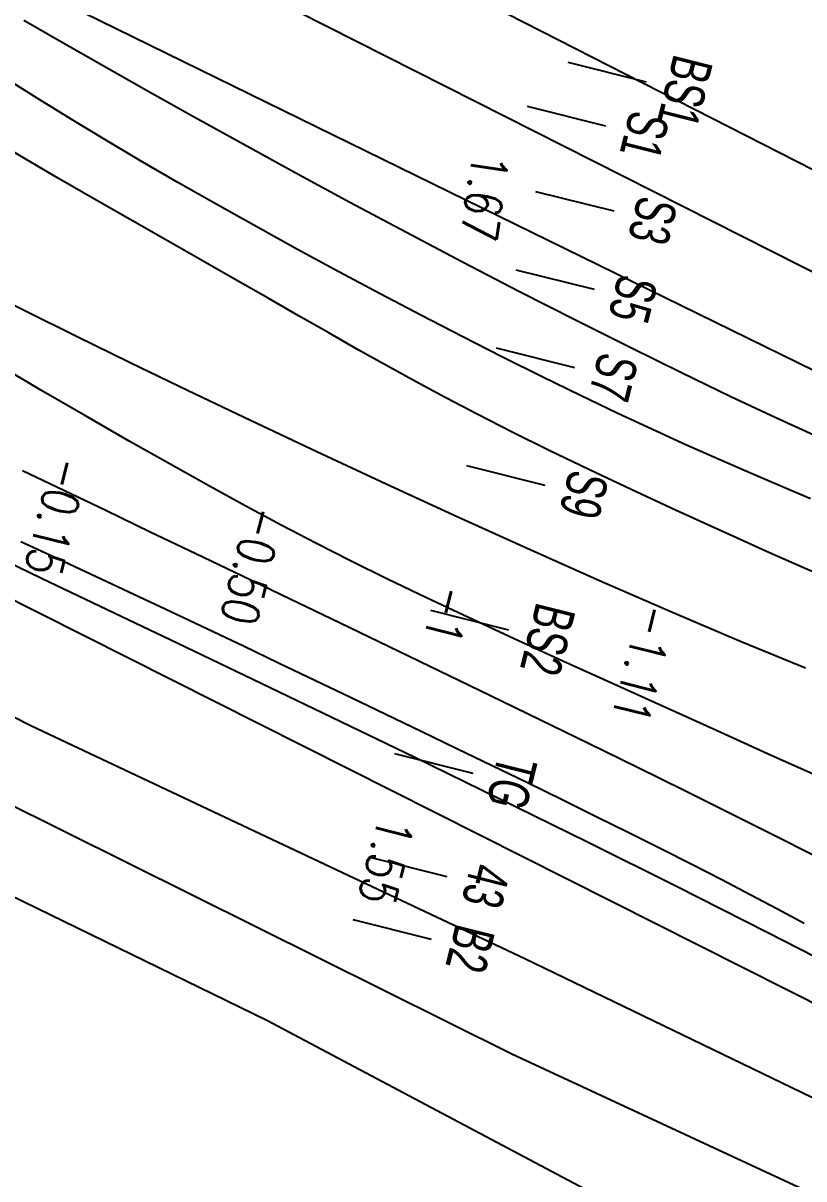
# Model space of a CAD drawing. Header units: metres. Extents: x 583412 to 583840, y 1186334 to 1187497.
# Drawn here: x 583739.14 to 583758.48, y 1187309.57 to 1187338.2 of the extents above; entities that cross this region are included whole.
import ezdxf
from ezdxf.enums import TextEntityAlignment as Align

# ---------------------------------------------------------------- set-up
doc = ezdxf.new("R2010")
doc.units = ezdxf.units.M
doc.header["$MEASUREMENT"] = 0
for name, color, linetype in [('$For$Printing$', 7, 'Continuous'), ('CaoDoTN', 2, 'Continuous'), ('Docao', 22, 'Continuous'), ('KS.leduongdat', 36, 'Continuous'), ('KS_muong ao', 4, 'TALUYPHAI-KHKS'), ('TENCOCTUYEN', 1, 'Continuous')]:
    doc.layers.add(name, color=color, linetype=linetype)
doc.styles.add('ChuSo', font='vnsimple.shx')
doc.styles.add('KT3', font='VHARIALN.TTF', dxfattribs={"width": 0.8, "height": 1.5})
doc.linetypes.add('TALUYPHAI-KHKS', pattern='A,5,[130,ltypeshp,S=5,R=0,X=0,Y=-5],10,[130,ltypeshp,S=5,R=0,X=0,Y=-5],10,[130,ltypeshp,S=10,R=0,X=0,Y=-10],5', length=30)

msp = doc.modelspace()

# ---------------------------------------------------------------- linework, layer by layer
at = {"layer": '$For$Printing$', "color": 252}
for p, q in [((583740.093, 1187337.732), (583739.155, 1187338.264)), ((583741.109, 1187337.154), (583740.093, 1187337.732)), ((583742.199, 1187336.537), (583741.109, 1187337.154)), ((583743.36, 1187335.885), (583742.199, 1187336.537)), ((583744.588, 1187335.201), (583743.36, 1187335.885)), ((583739.193, 1187334.839), (583738.389, 1187335.315)), ((583745.88, 1187334.492), (583744.588, 1187335.201)), ((583740.035, 1187334.347), (583739.193, 1187334.839)), ((583747.23, 1187333.762), (583745.88, 1187334.492)), ((583740.905, 1187333.844), (583740.035, 1187334.347)), ((583741.788, 1187333.337), (583740.905, 1187333.844)), ((583748.619, 1187333.021), (583747.23, 1187333.762)), ((583742.673, 1187332.832), (583741.788, 1187333.337)), ((583743.546, 1187332.334), (583742.673, 1187332.832)), ((583750.029, 1187332.28), (583748.619, 1187333.021)), ((583744.396, 1187331.85), (583743.546, 1187332.334)), ((583751.439, 1187331.549), (583750.029, 1187332.28)), ((583745.209, 1187331.386), (583744.396, 1187331.85)), ((583745.977, 1187330.946), (583745.209, 1187331.386)), ((583752.828, 1187330.84), (583751.439, 1187331.549)), ((583746.712, 1187330.526), (583745.977, 1187330.946)), ((583754.178, 1187330.162), (583752.828, 1187330.84)), ((583747.427, 1187330.119), (583746.712, 1187330.526)), ((583748.139, 1187329.719), (583747.427, 1187330.119)), ((583755.467, 1187329.527), (583754.178, 1187330.162)), ((583748.863, 1187329.321), (583748.139, 1187329.719)), ((583749.613, 1187328.917), (583748.863, 1187329.321)), ((583756.675, 1187328.945), (583755.467, 1187329.527)), ((583750.406, 1187328.502), (583749.613, 1187328.917)), ((583757.79, 1187328.424), (583756.675, 1187328.945)), ((583751.255, 1187328.07), (583750.406, 1187328.502)), ((583758.821, 1187327.955), (583757.79, 1187328.424)), ((583752.174, 1187327.616), (583751.255, 1187328.07)), ((583753.158, 1187327.14), (583752.174, 1187327.616)), ((583739.123, 1187327.119), (583740.144, 1187326.63)), ((583754.203, 1187326.646), (583753.158, 1187327.14)), ((583740.144, 1187326.63), (583741.201, 1187326.124)), ((583755.301, 1187326.136), (583754.203, 1187326.646)), ((583741.201, 1187326.124), (583742.291, 1187325.602)), ((583756.447, 1187325.614), (583755.301, 1187326.136)), ((583742.291, 1187325.602), (583743.415, 1187325.064)), ((583757.634, 1187325.08), (583756.447, 1187325.614)), ((583738.095, 1187325.172), (583739.594, 1187324.451)), ((583743.415, 1187325.064), (583744.571, 1187324.51)), ((583758.856, 1187324.539), (583757.634, 1187325.08)), ((583739.594, 1187324.451), (583741.224, 1187323.671)), ((583744.571, 1187324.51), (583745.758, 1187323.94)), ((583745.758, 1187323.94), (583746.974, 1187323.355)), ((583741.224, 1187323.671), (583742.974, 1187322.836)), ((583746.974, 1187323.355), (583748.21, 1187322.759)), ((583742.974, 1187322.836), (583744.832, 1187321.947)), ((583748.21, 1187322.759), (583749.456, 1187322.157)), ((583744.832, 1187321.947), (583746.787, 1187321.008)), ((583749.456, 1187322.157), (583750.704, 1187321.552)), ((583750.704, 1187321.552), (583751.943, 1187320.948)), ((583746.787, 1187321.008), (583748.826, 1187320.023)), ((583751.943, 1187320.948), (583753.164, 1187320.352)), ((583753.164, 1187320.352), (583754.358, 1187319.766)), ((583748.826, 1187320.023), (583750.937, 1187318.994)), ((583754.358, 1187319.766), (583755.514, 1187319.195)), ((583755.514, 1187319.195), (583756.627, 1187318.642)), ((583750.937, 1187318.994), (583753.107, 1187317.924)), ((583756.627, 1187318.642), (583757.7, 1187318.104)), ((583753.107, 1187317.924), (583755.326, 1187316.817)), ((583757.7, 1187318.104), (583758.743, 1187317.579)), ((583755.326, 1187316.817), (583757.576, 1187315.678)), ((583757.576, 1187315.678), (583759.831, 1187314.524))]:
    msp.add_line(p, q, dxfattribs=at)
at = {"layer": '$For$Printing$', "color": 40}
for p, q in [((583739.552, 1187336.298), (583738.845, 1187336.746)), ((583740.326, 1187335.82), (583739.552, 1187336.298)), ((583741.16, 1187335.317), (583740.326, 1187335.82)), ((583742.045, 1187334.794), (583741.16, 1187335.317)), ((583742.974, 1187334.256), (583742.045, 1187334.794)), ((583743.938, 1187333.707), (583742.974, 1187334.256)), ((583744.928, 1187333.152), (583743.938, 1187333.707)), ((583745.938, 1187332.596), (583744.928, 1187333.152)), ((583746.958, 1187332.042), (583745.938, 1187332.596)), ((583747.983, 1187331.496), (583746.958, 1187332.042)), ((583738.103, 1187331.623), (583739.231, 1187331.055)), ((583749.006, 1187330.959), (583747.983, 1187331.496)), ((583739.231, 1187331.055), (583740.46, 1187330.445)), ((583750.02, 1187330.436), (583749.006, 1187330.959)), ((583740.46, 1187330.445), (583741.791, 1187329.794)), ((583751.019, 1187329.929), (583750.02, 1187330.436)), ((583751.996, 1187329.442), (583751.019, 1187329.929)), ((583739.582, 1187329.112), (583738.478, 1187329.761)), ((583741.791, 1187329.794), (583743.227, 1187329.1)), ((583752.946, 1187328.978), (583751.996, 1187329.442)), ((583740.688, 1187328.469), (583739.582, 1187329.112)), ((583743.227, 1187329.1), (583744.769, 1187328.364)), ((583753.861, 1187328.541), (583752.946, 1187328.978)), ((583741.768, 1187327.848), (583740.688, 1187328.469)), ((583754.737, 1187328.131), (583753.861, 1187328.541)), ((583744.769, 1187328.364), (583746.413, 1187327.589)), ((583755.576, 1187327.749), (583754.737, 1187328.131)), ((583742.797, 1187327.265), (583741.768, 1187327.848)), ((583756.383, 1187327.389), (583755.576, 1187327.749)), ((583746.413, 1187327.589), (583748.136, 1187326.786)), ((583757.162, 1187327.049), (583756.383, 1187327.389)), ((583743.756, 1187326.728), (583742.797, 1187327.265)), ((583757.915, 1187326.726), (583757.162, 1187327.049)), ((583748.136, 1187326.786), (583749.91, 1187325.971)), ((583744.66, 1187326.233), (583743.756, 1187326.728)), ((583758.649, 1187326.416), (583757.915, 1187326.726)), ((583745.531, 1187325.766), (583744.66, 1187326.233)), ((583749.91, 1187325.971), (583751.705, 1187325.158)), ((583746.391, 1187325.317), (583745.531, 1187325.766)), ((583739.079, 1187325.362), (583740.012, 1187324.928)), ((583747.263, 1187324.875), (583746.391, 1187325.317)), ((583751.705, 1187325.158), (583753.493, 1187324.362)), ((583740.012, 1187324.928), (583740.949, 1187324.491)), ((583748.169, 1187324.428), (583747.263, 1187324.875)), ((583740.949, 1187324.491), (583741.88, 1187324.055)), ((583749.131, 1187323.965), (583748.169, 1187324.428)), ((583753.493, 1187324.362), (583755.245, 1187323.598)), ((583741.88, 1187324.055), (583742.798, 1187323.624)), ((583750.171, 1187323.474), (583749.131, 1187323.965)), ((583742.798, 1187323.624), (583743.704, 1187323.196)), ((583755.245, 1187323.598), (583756.932, 1187322.881)), ((583751.305, 1187322.949), (583750.171, 1187323.474)), ((583743.704, 1187323.196), (583744.599, 1187322.771)), ((583744.599, 1187322.771), (583745.487, 1187322.348)), ((583752.513, 1187322.394), (583751.305, 1187322.949)), ((583756.932, 1187322.881), (583758.526, 1187322.225)), ((583745.487, 1187322.348), (583746.369, 1187321.926)), ((583753.771, 1187321.822), (583752.513, 1187322.394)), ((583746.369, 1187321.926), (583747.247, 1187321.505)), ((583755.053, 1187321.243), (583753.771, 1187321.822)), ((583747.247, 1187321.505), (583748.124, 1187321.083)), ((583748.124, 1187321.083), (583749.003, 1187320.659)), ((583756.333, 1187320.666), (583755.053, 1187321.243)), ((583749.003, 1187320.659), (583749.884, 1187320.234)), ((583757.586, 1187320.102), (583756.333, 1187320.666)), ((583749.884, 1187320.234), (583750.763, 1187319.808)), ((583758.786, 1187319.562), (583757.586, 1187320.102)), ((583750.763, 1187319.808), (583751.635, 1187319.384)), ((583751.635, 1187319.384), (583752.496, 1187318.963)), ((583752.496, 1187318.963), (583753.34, 1187318.548)), ((583753.34, 1187318.548), (583754.163, 1187318.14)), ((583754.163, 1187318.14), (583754.958, 1187317.742)), ((583754.958, 1187317.742), (583755.722, 1187317.355)), ((583755.722, 1187317.355), (583756.45, 1187316.981)), ((583756.45, 1187316.981), (583757.15, 1187316.616)), ((583757.15, 1187316.616), (583757.828, 1187316.259)), ((583757.828, 1187316.259), (583758.491, 1187315.905))]:
    msp.add_line(p, q, dxfattribs=at)
at = {"layer": 'KS.leduongdat'}
for p, q in [((583736.197, 1187346.061), (583764.673, 1187331.533)), ((583735.036, 1187344.016), (583763.67, 1187329.52)), ((583739.327, 1187320.79, 1.748), (583729.814, 1187325.695, 1.748)), ((583751.566, 1187315.022, 1.748), (583739.327, 1187320.79, 1.748)), ((583738.575, 1187318.967, 1.502), (583751.246, 1187312.667, 1.502)), ((583760.015, 1187310.938, 1.748), (583751.566, 1187315.022, 1.748)), ((583751.246, 1187312.667, 1.502), (583759.251, 1187308.942, 1.502))]:
    msp.add_line(p, q, dxfattribs=at)
at = {"layer": 'KS_muong ao', "color": 125, "ltscale": 0.03}
for p, q in [((583733.131, 1187342.15), (583759.878, 1187329.032)), ((583760.599, 1187312.971), (583730.409, 1187328.175)), ((583728.66, 1187321.553, 1.398), (583745.181, 1187313.501, 1.398)), ((583745.181, 1187313.501, 1.398), (583754.043, 1187308.799, 1.398))]:
    msp.add_line(p, q, dxfattribs=at)
at = {"layer": 'TENCOCTUYEN'}
for p, q in [((583752.633, 1187337.235), (583754.573, 1187336.749)), ((583751.628, 1187336.147), (583753.568, 1187335.66)), ((583751.831, 1187334.034), (583753.771, 1187333.548)), ((583751.344, 1187332.094), (583753.284, 1187331.608)), ((583750.858, 1187330.154), (583752.798, 1187329.668)), ((583750.128, 1187327.244), (583752.068, 1187326.758)), ((583749.229, 1187323.655), (583751.169, 1187323.169)), ((583748.339, 1187320.105), (583750.279, 1187319.619)), ((583747.697, 1187317.544), (583749.637, 1187317.058)), ((583747.308, 1187315.992), (583749.248, 1187315.506))]:
    msp.add_line(p, q, dxfattribs=at)

# ---------------------------------------------------------------- texts
at = {"layer": 'CaoDoTN', "style": 'ChuSo', "width": 0.8}
for s, p in [('-0.15', (583739.529, 1187326.087)), ('-0.50', (583744.379, 1187324.871)), ('-1', (583749.229, 1187323.655)), ('-1.11', (583754.079, 1187322.439)), ('1.55', (583747.697, 1187317.544))]:
    msp.add_text(s, height=0.9, rotation=255.9262, dxfattribs=at).set_placement(p, align=Align.CENTER)
at = {"layer": 'Docao', "color": 3, "style": 'ChuSo', "width": 0.8}
msp.add_text('1.67', height=0.9, rotation=261.5963, dxfattribs=at).set_placement((583750.121, 1187333.952, 1.669), align=Align.CENTER)
at = {"layer": 'TENCOCTUYEN', "style": 'KT3', "width": 0.8}
for s, p in [('BS1', (583755.543, 1187336.505)), ('S1', (583754.538, 1187335.417)), ('S3', (583754.741, 1187333.304)), ('S5', (583754.254, 1187331.364)), ('S7', (583753.768, 1187329.425)), ('S9', (583753.038, 1187326.515)), ('BS2', (583752.139, 1187322.926)), ('TG', (583751.249, 1187319.375)), ('43', (583750.607, 1187316.815)), ('B2', (583750.218, 1187315.263))]:
    msp.add_text(s, height=1, rotation=255.9262, dxfattribs=at).set_placement(p, align=Align.MIDDLE_CENTER)

doc.saveas('drawing.dxf')
